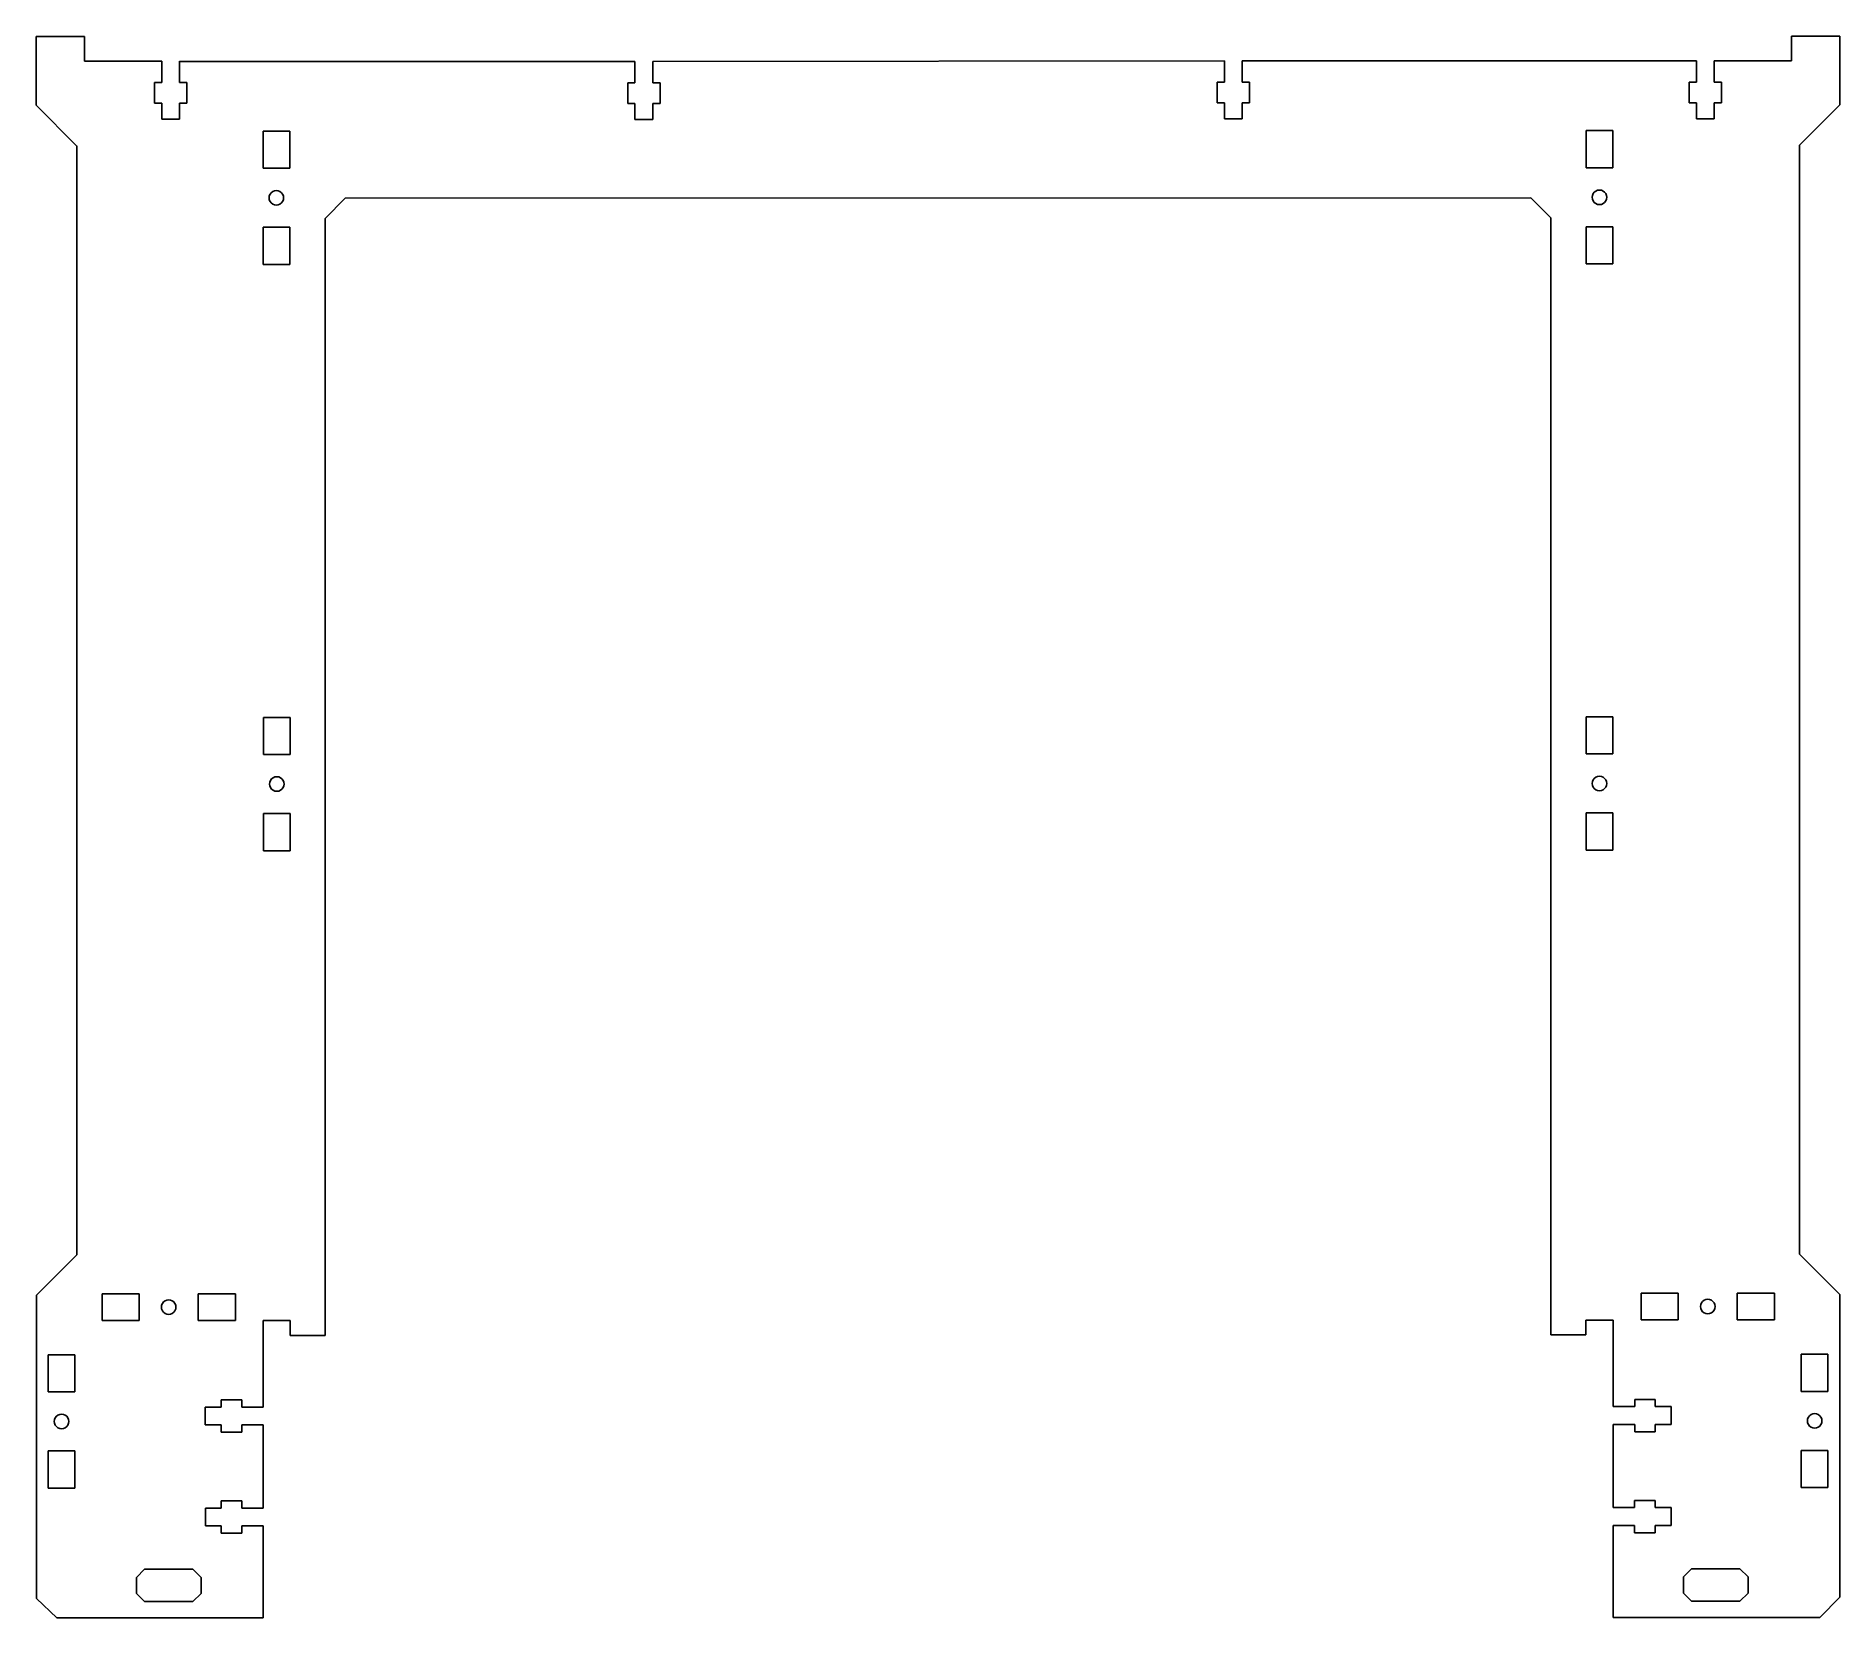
# Model space of a CAD drawing. Header units: millimetres. Extents: x 156 to 603, y 61 to 453.
import ezdxf

# ---------------------------------------------------------------- set-up
doc = ezdxf.new("R2010")
doc.units = ezdxf.units.MM
doc.header["$MEASUREMENT"] = 0
doc.layers.add('Layer 1', color=7, linetype='Continuous')

msp = doc.modelspace()

# ---------------------------------------------------------------- linework, layer by layer
for p, q in [((156.48, 452.6), (168.48, 452.6)), ((156.48, 435.6), (156.48, 452.6)), ((168.48, 452.6), (168.48, 446.5)), ((590.83, 446.63), (590.83, 452.73)), ((590.83, 452.73), (602.83, 452.73)), ((602.83, 452.73), (602.83, 435.73)), ((168.48, 446.5), (187.58, 446.5)), ((187.58, 446.5), (187.58, 441.2)), ((191.98, 441.2), (191.98, 446.5)), ((304.67, 446.47), (304.67, 441.17)), ((309.07, 446.47), (450.53, 446.59)), ((309.07, 441.17), (309.07, 446.47)), ((450.53, 446.59), (450.53, 441.29)), ((454.93, 441.29), (454.93, 446.59)), ((567.33, 446.63), (567.33, 441.33)), ((571.73, 446.63), (590.83, 446.63)), ((571.73, 441.33), (571.73, 446.63)), ((185.78, 441.2), (185.78, 436.1)), ((187.58, 441.2), (185.78, 441.2)), ((193.78, 441.2), (191.98, 441.2)), ((193.78, 436.1), (193.78, 441.2)), ((304.67, 441.17), (302.87, 441.17)), ((302.87, 441.17), (302.87, 436.07)), ((310.87, 441.17), (309.07, 441.17)), ((310.87, 436.07), (310.87, 441.17)), ((450.53, 441.29), (448.73, 441.29)), ((448.73, 441.29), (448.73, 436.19)), ((456.73, 441.29), (454.93, 441.29)), ((456.73, 436.19), (456.73, 441.29)), ((567.33, 441.33), (565.53, 441.33)), ((565.53, 441.33), (565.53, 436.23)), ((573.53, 441.33), (571.73, 441.33)), ((573.53, 436.23), (573.53, 441.33)), ((156.48, 435.6), (166.48, 425.6)), ((185.78, 436.1), (187.58, 436.1)), ((187.58, 436.1), (187.58, 432.15)), ((191.98, 436.1), (193.78, 436.1)), ((191.98, 432.15), (191.98, 436.1)), ((302.87, 436.07), (304.67, 436.07)), ((304.67, 436.07), (304.67, 432.12)), ((309.07, 432.12), (309.07, 436.07)), ((309.07, 436.07), (310.87, 436.07)), ((448.73, 436.19), (450.53, 436.19)), ((450.53, 436.19), (450.53, 432.24)), ((454.93, 432.24), (454.93, 436.19)), ((454.93, 436.19), (456.73, 436.19)), ((565.53, 436.23), (567.33, 436.23)), ((567.33, 436.23), (567.33, 432.28)), ((571.73, 432.28), (571.73, 436.23)), ((571.73, 436.23), (573.53, 436.23)), ((592.83, 425.73), (602.83, 435.73)), ((187.58, 432.15), (191.98, 432.15)), ((219.23, 429.2), (212.63, 429.2)), ((212.63, 429.2), (212.63, 420)), ((219.23, 420), (219.23, 429.2)), ((304.67, 432.12), (309.07, 432.12)), ((450.53, 432.24), (454.93, 432.24)), ((540.03, 429.32), (540.03, 420.12)), ((546.63, 429.32), (540.03, 429.32)), ((546.63, 420.12), (546.63, 429.32)), ((567.33, 432.28), (571.73, 432.28)), ((166.59, 425.6), (166.59, 151.1)), ((592.83, 151.23), (592.83, 425.73)), ((212.63, 420), (219.23, 420)), ((540.03, 420.12), (546.63, 420.12)), ((214.19, 413.16), (214.13, 412.7)), ((214.13, 412.7), (214.19, 412.23)), ((214.37, 413.6), (214.19, 413.16)), ((214.19, 412.23), (214.37, 411.8)), ((214.65, 413.97), (214.37, 413.6)), ((214.37, 411.8), (214.65, 411.42)), ((215.03, 414.26), (214.65, 413.97)), ((214.65, 411.42), (215.03, 411.14)), ((215.46, 414.44), (215.03, 414.26)), ((215.03, 411.14), (215.46, 410.96)), ((215.93, 414.5), (215.46, 414.44)), ((215.46, 410.96), (215.93, 410.89)), ((216.39, 414.44), (215.93, 414.5)), ((215.93, 410.89), (216.39, 410.96)), ((216.83, 414.26), (216.39, 414.44)), ((216.39, 410.96), (216.83, 411.14)), ((217.2, 413.97), (216.83, 414.26)), ((216.83, 411.14), (217.2, 411.42)), ((217.49, 413.6), (217.2, 413.97)), ((217.2, 411.42), (217.49, 411.8)), ((217.67, 413.16), (217.49, 413.6)), ((217.49, 411.8), (217.67, 412.23)), ((217.73, 412.7), (217.67, 413.16)), ((217.67, 412.23), (217.73, 412.7)), ((228.04, 407.6), (233, 412.6)), ((526.33, 412.73), (531.33, 407.73)), ((541.59, 413.29), (541.53, 412.82)), ((541.53, 412.82), (541.59, 412.36)), ((541.77, 413.73), (541.59, 413.29)), ((541.59, 412.36), (541.77, 411.92)), ((542.06, 414.1), (541.77, 413.73)), ((541.77, 411.92), (542.06, 411.55)), ((542.43, 414.38), (542.06, 414.1)), ((542.06, 411.55), (542.43, 411.26)), ((542.87, 414.56), (542.43, 414.38)), ((542.43, 411.26), (542.87, 411.08)), ((543.33, 414.63), (542.87, 414.56)), ((542.87, 411.08), (543.33, 411.02)), ((543.8, 414.56), (543.33, 414.63)), ((543.33, 411.02), (543.8, 411.08)), ((544.23, 414.38), (543.8, 414.56)), ((543.8, 411.08), (544.23, 411.26)), ((544.61, 414.1), (544.23, 414.38)), ((544.23, 411.26), (544.61, 411.55)), ((544.89, 413.73), (544.61, 414.1)), ((544.61, 411.55), (544.89, 411.92)), ((545.07, 413.29), (544.89, 413.73)), ((544.89, 411.92), (545.07, 412.36)), ((545.13, 412.82), (545.07, 413.29)), ((545.07, 412.36), (545.13, 412.82)), ((228.04, 131.11), (228.04, 407.6)), ((531.33, 407.73), (531.33, 131.24)), ((212.63, 405.4), (212.63, 396.2)), ((219.23, 405.4), (212.63, 405.4)), ((219.23, 396.2), (219.23, 405.4)), ((546.63, 405.52), (540.03, 405.52)), ((540.03, 405.52), (540.03, 396.32)), ((546.63, 396.32), (546.63, 405.52)), ((212.63, 396.2), (219.23, 396.2)), ((540.03, 396.32), (546.63, 396.32)), ((219.34, 284.11), (212.74, 284.11)), ((212.74, 284.11), (212.74, 274.91)), ((219.34, 274.91), (219.34, 284.11)), ((546.63, 284.24), (540.03, 284.24)), ((540.03, 284.24), (540.03, 275.04)), ((546.63, 275.04), (546.63, 284.24)), ((212.74, 274.91), (219.34, 274.91)), ((540.03, 275.04), (546.63, 275.04)), ((214.3, 268.08), (214.24, 267.61)), ((214.48, 268.51), (214.3, 268.08)), ((214.77, 268.89), (214.48, 268.51)), ((215.14, 269.17), (214.77, 268.89)), ((215.58, 269.35), (215.14, 269.17)), ((216.04, 269.41), (215.58, 269.35)), ((216.51, 269.35), (216.04, 269.41)), ((216.94, 269.17), (216.51, 269.35)), ((217.32, 268.89), (216.94, 269.17)), ((217.6, 268.51), (217.32, 268.89)), ((217.78, 268.08), (217.6, 268.51)), ((217.84, 267.61), (217.78, 268.08)), ((541.59, 268.21), (541.53, 267.74)), ((541.77, 268.64), (541.59, 268.21)), ((542.06, 269.01), (541.77, 268.64)), ((542.43, 269.3), (542.06, 269.01)), ((542.87, 269.48), (542.43, 269.3)), ((543.33, 269.54), (542.87, 269.48)), ((543.8, 269.48), (543.33, 269.54)), ((544.23, 269.3), (543.8, 269.48)), ((544.61, 269.01), (544.23, 269.3)), ((544.89, 268.64), (544.61, 269.01)), ((545.07, 268.21), (544.89, 268.64)), ((545.13, 267.74), (545.07, 268.21)), ((214.24, 267.61), (214.3, 267.14)), ((214.3, 267.14), (214.48, 266.71)), ((214.48, 266.71), (214.77, 266.34)), ((214.77, 266.34), (215.14, 266.05)), ((215.14, 266.05), (215.58, 265.87)), ((215.58, 265.87), (216.04, 265.81)), ((216.04, 265.81), (216.51, 265.87)), ((216.51, 265.87), (216.94, 266.05)), ((216.94, 266.05), (217.32, 266.34)), ((217.32, 266.34), (217.6, 266.71)), ((217.6, 266.71), (217.78, 267.14)), ((217.78, 267.14), (217.84, 267.61)), ((541.53, 267.74), (541.59, 267.27)), ((541.59, 267.27), (541.77, 266.84)), ((541.77, 266.84), (542.06, 266.47)), ((542.06, 266.47), (542.43, 266.18)), ((542.43, 266.18), (542.87, 266)), ((542.87, 266), (543.33, 265.94)), ((543.33, 265.94), (543.8, 266)), ((543.8, 266), (544.23, 266.18)), ((544.23, 266.18), (544.61, 266.47)), ((544.61, 266.47), (544.89, 266.84)), ((544.89, 266.84), (545.07, 267.27)), ((545.07, 267.27), (545.13, 267.74)), ((219.34, 260.31), (212.74, 260.31)), ((212.74, 260.31), (212.74, 251.11)), ((219.34, 251.11), (219.34, 260.31)), ((540.03, 260.44), (540.03, 251.24)), ((546.63, 260.44), (540.03, 260.44)), ((546.63, 251.24), (546.63, 260.44)), ((212.74, 251.11), (219.34, 251.11)), ((540.03, 251.24), (546.63, 251.24)), ((156.59, 141.1), (166.59, 151.1)), ((602.83, 141.23), (592.83, 151.23)), ((156.59, 66.02), (156.59, 141.1)), ((181.99, 141.45), (172.79, 141.45)), ((172.79, 141.45), (172.79, 134.85)), ((181.99, 134.85), (181.99, 141.45)), ((187.55, 138.62), (187.49, 138.15)), ((187.73, 139.05), (187.55, 138.62)), ((188.02, 139.43), (187.73, 139.05)), ((188.39, 139.71), (188.02, 139.43)), ((188.83, 139.89), (188.39, 139.71)), ((189.29, 139.95), (188.83, 139.89)), ((189.76, 139.89), (189.29, 139.95)), ((190.19, 139.71), (189.76, 139.89)), ((190.57, 139.43), (190.19, 139.71)), ((190.85, 139.05), (190.57, 139.43)), ((191.03, 138.62), (190.85, 139.05)), ((191.09, 138.15), (191.03, 138.62)), ((196.59, 141.45), (196.59, 134.85)), ((205.79, 141.45), (196.59, 141.45)), ((205.79, 134.85), (205.79, 141.45)), ((553.63, 141.58), (553.63, 134.98)), ((562.83, 141.58), (553.63, 141.58)), ((562.83, 134.98), (562.83, 141.58)), ((568.39, 138.75), (568.33, 138.28)), ((568.57, 139.18), (568.39, 138.75)), ((568.86, 139.55), (568.57, 139.18)), ((569.23, 139.84), (568.86, 139.55)), ((569.67, 140.02), (569.23, 139.84)), ((570.13, 140.08), (569.67, 140.02)), ((570.6, 140.02), (570.13, 140.08)), ((571.03, 139.84), (570.6, 140.02)), ((571.41, 139.55), (571.03, 139.84)), ((571.69, 139.18), (571.41, 139.55)), ((571.87, 138.75), (571.69, 139.18)), ((571.93, 138.28), (571.87, 138.75)), ((586.63, 141.58), (577.43, 141.58)), ((577.43, 141.58), (577.43, 134.98)), ((586.63, 134.98), (586.63, 141.58)), ((602.83, 141.23), (602.83, 66.34)), ((172.79, 134.85), (181.99, 134.85)), ((187.49, 138.15), (187.55, 137.69)), ((187.55, 137.69), (187.73, 137.25)), ((187.73, 137.25), (188.02, 136.88)), ((188.02, 136.88), (188.39, 136.59)), ((188.39, 136.59), (188.83, 136.41)), ((188.83, 136.41), (189.29, 136.35)), ((189.29, 136.35), (189.76, 136.41)), ((189.76, 136.41), (190.19, 136.59)), ((190.19, 136.59), (190.57, 136.88)), ((190.57, 136.88), (190.85, 137.25)), ((190.85, 137.25), (191.03, 137.69)), ((191.03, 137.69), (191.09, 138.15)), ((196.59, 134.85), (205.79, 134.85)), ((212.69, 134.8), (219.39, 134.8)), ((212.69, 113.39), (212.69, 134.8)), ((219.39, 134.8), (219.39, 131.11)), ((546.73, 134.93), (539.98, 134.93)), ((539.98, 134.93), (539.98, 131.24)), ((546.73, 113.51), (546.73, 134.93)), ((553.63, 134.98), (562.83, 134.98)), ((568.33, 138.28), (568.39, 137.81)), ((568.39, 137.81), (568.57, 137.38)), ((568.57, 137.38), (568.86, 137.01)), ((568.86, 137.01), (569.23, 136.72)), ((569.23, 136.72), (569.67, 136.54)), ((569.67, 136.54), (570.13, 136.48)), ((570.13, 136.48), (570.6, 136.54)), ((570.6, 136.54), (571.03, 136.72)), ((571.03, 136.72), (571.41, 137.01)), ((571.41, 137.01), (571.69, 137.38)), ((571.69, 137.38), (571.87, 137.81)), ((571.87, 137.81), (571.93, 138.28)), ((577.43, 134.98), (586.63, 134.98)), ((219.39, 131.11), (228.04, 131.11)), ((539.98, 131.24), (531.33, 131.24)), ((166.09, 126.35), (159.49, 126.35)), ((159.49, 126.35), (159.49, 117.15)), ((166.09, 117.15), (166.09, 126.35)), ((599.88, 126.48), (593.28, 126.48)), ((593.28, 126.48), (593.28, 117.28)), ((599.88, 117.28), (599.88, 126.48)), ((159.49, 117.15), (166.09, 117.15)), ((593.28, 117.28), (599.88, 117.28)), ((162.33, 111.59), (161.89, 111.41)), ((162.79, 111.65), (162.33, 111.59)), ((163.26, 111.59), (162.79, 111.65)), ((163.69, 111.41), (163.26, 111.59)), ((198.34, 113.4), (202.29, 113.4)), ((198.34, 109), (198.34, 113.4)), ((202.29, 115.2), (207.39, 115.19)), ((202.29, 113.4), (202.29, 115.2)), ((207.39, 115.19), (207.39, 113.39)), ((207.39, 113.39), (212.69, 113.39)), ((552.05, 113.51), (546.73, 113.51)), ((557.15, 115.31), (552.05, 115.31)), ((552.05, 115.31), (552.05, 113.51)), ((557.15, 113.51), (557.15, 115.31)), ((561.1, 113.51), (557.15, 113.51)), ((561.1, 109.11), (561.1, 113.51)), ((596.12, 111.72), (595.68, 111.54)), ((596.58, 111.78), (596.12, 111.72)), ((597.05, 111.72), (596.58, 111.78)), ((597.48, 111.54), (597.05, 111.72)), ((161.05, 110.32), (160.99, 109.85)), ((160.99, 109.85), (161.05, 109.39)), ((161.23, 110.75), (161.05, 110.32)), ((161.05, 109.39), (161.23, 108.95)), ((161.52, 111.13), (161.23, 110.75)), ((161.23, 108.95), (161.52, 108.58)), ((161.89, 111.41), (161.52, 111.13)), ((161.52, 108.58), (161.89, 108.29)), ((161.89, 108.29), (162.33, 108.11)), ((162.33, 108.11), (162.79, 108.05)), ((162.79, 108.05), (163.26, 108.11)), ((163.26, 108.11), (163.69, 108.29)), ((164.07, 111.13), (163.69, 111.41)), ((163.69, 108.29), (164.07, 108.58)), ((164.35, 110.75), (164.07, 111.13)), ((164.07, 108.58), (164.35, 108.95)), ((164.53, 110.32), (164.35, 110.75)), ((164.35, 108.95), (164.53, 109.39)), ((164.59, 109.85), (164.53, 110.32)), ((164.53, 109.39), (164.59, 109.85)), ((202.29, 109), (198.34, 109)), ((202.29, 107.2), (202.29, 109)), ((207.39, 107.19), (202.29, 107.2)), ((212.69, 108.99), (207.39, 108.99)), ((207.39, 108.99), (207.39, 107.19)), ((212.69, 88.39), (212.69, 108.99)), ((546.73, 109.11), (552.05, 109.11)), ((546.74, 88.51), (546.73, 109.11)), ((552.05, 109.11), (552.05, 107.31)), ((552.05, 107.31), (557.15, 107.31)), ((557.15, 107.31), (557.15, 109.11)), ((557.15, 109.11), (561.1, 109.11)), ((594.84, 110.45), (594.78, 109.98)), ((594.78, 109.98), (594.84, 109.51)), ((595.02, 110.88), (594.84, 110.45)), ((594.84, 109.51), (595.02, 109.08)), ((595.31, 111.25), (595.02, 110.88)), ((595.02, 109.08), (595.31, 108.71)), ((595.68, 111.54), (595.31, 111.25)), ((595.31, 108.71), (595.68, 108.42)), ((595.68, 108.42), (596.12, 108.24)), ((596.12, 108.24), (596.58, 108.18)), ((596.58, 108.18), (597.05, 108.24)), ((597.05, 108.24), (597.48, 108.42)), ((597.86, 111.25), (597.48, 111.54)), ((597.48, 108.42), (597.86, 108.71)), ((598.14, 110.88), (597.86, 111.25)), ((597.86, 108.71), (598.14, 109.08)), ((598.32, 110.45), (598.14, 110.88)), ((598.14, 109.08), (598.32, 109.51)), ((598.38, 109.98), (598.32, 110.45)), ((598.32, 109.51), (598.38, 109.98)), ((593.28, 102.68), (593.28, 93.48)), ((599.88, 102.68), (593.28, 102.68)), ((599.88, 93.48), (599.88, 102.68)), ((166.09, 102.55), (159.49, 102.55)), ((159.49, 102.55), (159.49, 93.35)), ((166.09, 93.35), (166.09, 102.55)), ((159.49, 93.35), (166.09, 93.35)), ((202.31, 90.2), (207.41, 90.19)), ((202.31, 88.4), (202.31, 90.2)), ((207.41, 90.19), (207.41, 88.39)), ((557.14, 90.31), (552.04, 90.31)), ((552.04, 90.31), (552.04, 88.51)), ((557.14, 88.51), (557.14, 90.31)), ((593.28, 93.48), (599.88, 93.48)), ((198.36, 88.4), (202.31, 88.4)), ((198.36, 84), (198.36, 88.4)), ((207.41, 88.39), (212.71, 88.39)), ((552.04, 88.51), (546.74, 88.51)), ((561.09, 88.51), (557.14, 88.51)), ((561.09, 84.11), (561.09, 88.51)), ((202.31, 84), (198.36, 84)), ((202.31, 82.2), (202.31, 84)), ((207.41, 82.19), (202.31, 82.2)), ((212.71, 83.99), (207.41, 83.99)), ((207.41, 83.99), (207.41, 82.19)), ((212.69, 61.22), (212.69, 83.99)), ((546.74, 61.35), (546.74, 84.11)), ((546.74, 84.11), (552.04, 84.11)), ((552.04, 84.11), (552.04, 82.31)), ((552.04, 82.31), (557.14, 82.31)), ((557.14, 82.31), (557.14, 84.11)), ((557.14, 84.11), (561.09, 84.11)), ((181.29, 71.25), (183.29, 73.25)), ((183.29, 73.25), (195.29, 73.25)), ((197.29, 71.25), (195.29, 73.25)), ((566.09, 73.38), (564.09, 71.38)), ((566.09, 73.38), (578.09, 73.38)), ((580.09, 71.38), (578.09, 73.38)), ((181.29, 71.25), (181.29, 67.25)), ((181.29, 67.25), (183.29, 65.25)), ((195.29, 65.25), (197.29, 67.25)), ((197.29, 67.25), (197.29, 71.25)), ((564.09, 67.38), (564.09, 71.38)), ((564.09, 67.38), (566.09, 65.38)), ((578.09, 65.38), (580.09, 67.38)), ((580.09, 71.38), (580.09, 67.38)), ((161.59, 61.21), (156.59, 66.02)), ((183.29, 65.25), (195.29, 65.25)), ((566.09, 65.38), (578.09, 65.38)), ((602.83, 66.34), (597.85, 61.35)), ((212.69, 61.22), (161.59, 61.21)), ((546.74, 61.35), (597.85, 61.35))]:
    msp.add_line(p, q)
at = {"layer": 'Layer 1'}
for p, q in [((304.67, 446.47), (191.98, 446.47)), ((567.33, 446.63), (454.93, 446.59)), ((233, 412.6), (526.33, 412.73))]:
    msp.add_line(p, q, dxfattribs=at)

doc.saveas('drawing.dxf')
